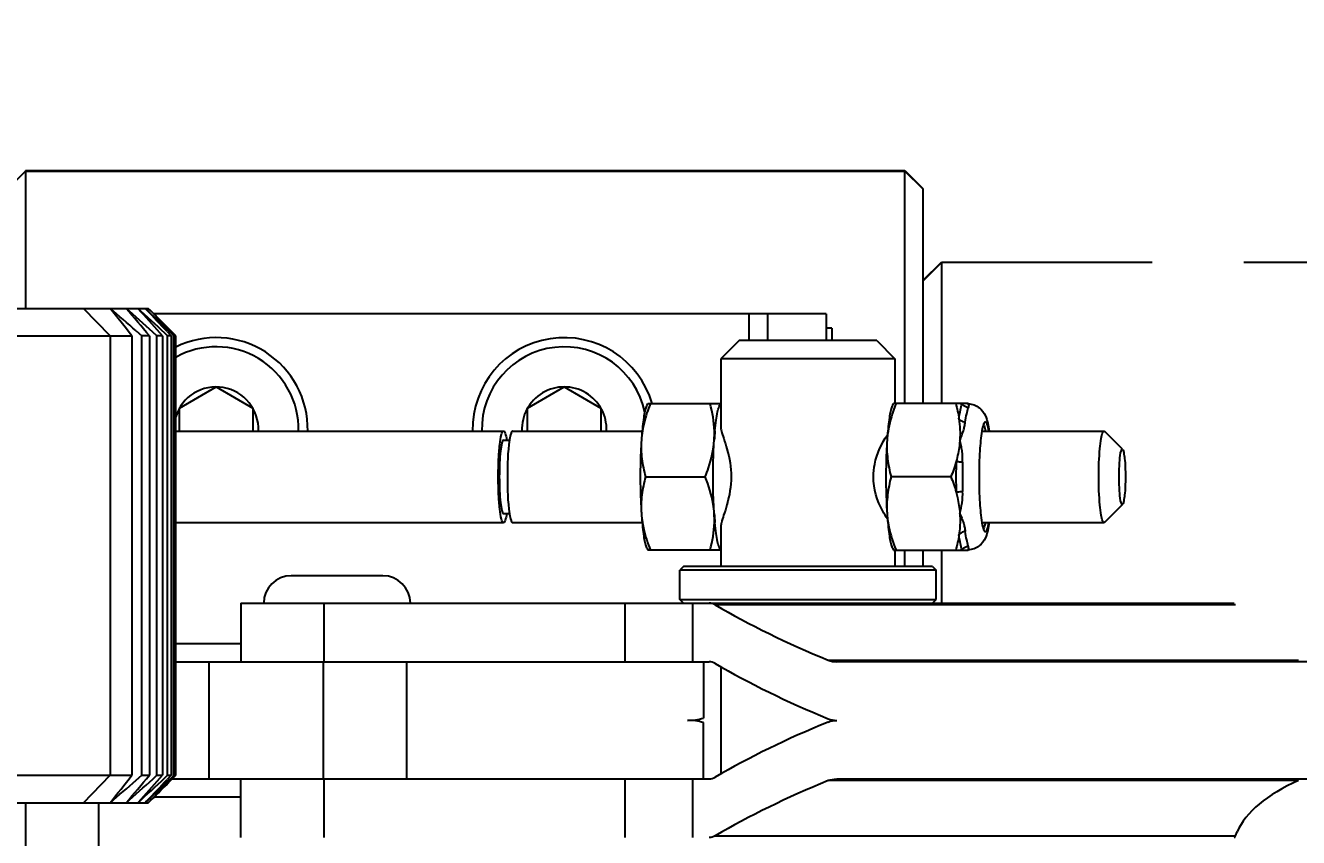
# Model space of a CAD drawing. Header units: millimetres. Extents: x -73584 to -37571, y -61249 to -50748.
# Drawn here: x -48192.7 to -48123.2, y -55404.6 to -55360.2 of the extents above; entities that cross this region are included whole.
import ezdxf

# ---------------------------------------------------------------- set-up
doc = ezdxf.new("R2010")
doc.units = ezdxf.units.MM
doc.header["$LTSCALE"] = 200
doc.header["$PDSIZE"] = -1
doc.layers.add('DIM', color=3, linetype='Continuous')
doc.styles.add('TSSD_Dimension', font='tssdeng.shx', dxfattribs={"width": 0.7, "bigfont": 'hztxt.shx'})
doc.dimstyles.new('TSSD_20_20', dxfattribs={"dimtxt": 60, "dimasz": 20, "dimexe": 20, "dimexo": 50, "dimgap": 20, "dimtad": 1, "dimdec": 0, "dimzin": 0, "dimdsep": 46, "dimtxsty": 'TSSD_Dimension', "dimblk": 'ARCHTICK', "dimcen": 0, "dimdle": 20, "dimclrt": 7, "dimadec": 0, "dimazin": 0, "dimtfac": 1, "dimtdec": 0, "dimtix": 1, "dimtmove": 2, "dimatfit": 3, "dimfxl": 1, "dimtolj": 1, "dimtzin": 0, "dimarcsym": 0})

# ---------------------------------------------------------------- blocks, each defined once
blk = doc.blocks.new('_ArchTick')
at = {"color": 0, "linetype": 'ByBlock'}
blk.add_lwpolyline([(-0.7071, -0.7071, 0.5, 0.5, 0), (0.7071, 0.7071, 0.5, 0.5, 0)], format="xyseb", dxfattribs=at)
blk = doc.blocks.new('*D695')
at = {"layer": 'Defpoints', "color": 0, "transparency": 16777216}
for p in [(-48319.696, -55360.208), (-47443.71, -55372.753), (-47443.71, -55715.197)]:
    blk.add_point(p, dxfattribs=at)
at = {"layer": 'DIM', "color": 0, "lineweight": -2, "transparency": 16777216}
for p, q in [((-48319.696, -55410.208), (-48319.696, -55735.197)), ((-47443.71, -55422.753), (-47443.71, -55735.197)), ((-48339.696, -55715.197), (-47423.71, -55715.197))]:
    blk.add_line(p, q, dxfattribs=at)
at = {"layer": 'DIM', "color": 0, "lineweight": -2, "transparency": 16777216, "xscale": 20, "yscale": 20, "zscale": 20, "rotation": 180}
blk.add_blockref('_ArchTick', (-48319.696, -55715.197), dxfattribs=at)
at = {"layer": 'DIM', "color": 0, "lineweight": -2, "transparency": 16777216, "xscale": 20, "yscale": 20, "zscale": 20}
blk.add_blockref('_ArchTick', (-47443.71, -55715.197), dxfattribs=at)
at = {"layer": 'DIM', "color": 7, "transparency": 16777216, "insert": (-47881.703, -55664.043), "char_height": 60, "attachment_point": 5, "style": 'TSSD_Dimension'}
blk.add_mtext('\\A1;876 [2\'-10 1/2"]', dxfattribs=at)

msp = doc.modelspace()

# ---------------------------------------------------------------- linework, layer by layer
at = {"color": 7, "linetype": 'Continuous'}
for p, q in [((-48193.71, -55369.158), (-48192.71, -55368.158)), ((-48192.71, -55368.127), (-48144.71, -55368.127)), ((-48192.71, -55368.127), (-48192.71, -55375.658)), ((-48192.71, -55368.158), (-48144.71, -55368.158)), ((-48144.71, -55380.858), (-48144.71, -55368.127)), ((-48143.71, -55369.158), (-48144.71, -55368.158)), ((-48143.71, -55369.127), (-48144.694, -55368.142)), ((-48143.71, -55380.858), (-48143.71, -55369.127)), ((-48143.71, -55374.127), (-48142.71, -55373.127)), ((-48143.71, -55374.158), (-48142.71, -55373.158)), ((-48131.21, -55373.158), (-48142.71, -55373.158)), ((-48142.71, -55373.158), (-48142.71, -55380.858)), ((-47551.21, -55373.158), (-48126.21, -55373.158)), ((-48305.71, -55375.658), (-48186.015, -55375.658)), ((-48188.086, -55377.158), (-48189.543, -55375.658)), ((-48186.584, -55375.658), (-48186.404, -55375.859)), ((-48186.181, -55375.658), (-48186.103, -55375.741)), ((-48149.01, -55375.958), (-48185.71, -55375.958)), ((-48153.21, -55377.408), (-48153.21, -55375.958)), ((-48152.21, -55375.958), (-48152.21, -55377.408)), ((-48149.01, -55375.958), (-48149.01, -55377.408)), ((-48185.03, -55376.656), (-48184.917, -55376.771)), ((-48293.51, -55377.158), (-48186.904, -55377.158)), ((-48188.086, -55377.158), (-48188.086, -55401.158)), ((-48186.904, -55377.158), (-48186.904, -55401.158)), ((-48186.671, -55376.889), (-48186.36, -55377.158)), ((-48185.954, -55377.158), (-48186.36, -55377.158)), ((-48186.36, -55401.158), (-48186.36, -55377.158)), ((-48185.954, -55377.158), (-48185.954, -55401.158)), ((-48185.539, -55377.158), (-48185.77, -55376.952)), ((-48185.243, -55377.158), (-48185.539, -55377.158)), ((-48185.539, -55401.158), (-48185.539, -55377.158)), ((-48185.243, -55377.158), (-48185.243, -55401.158)), ((-48184.957, -55377.158), (-48185.111, -55377.016)), ((-48184.991, -55376.922), (-48184.77, -55377.158)), ((-48184.77, -55377.158), (-48184.957, -55377.158)), ((-48184.957, -55401.158), (-48184.957, -55377.158)), ((-48184.695, -55377.08), (-48184.941, -55376.844)), ((-48184.917, -55376.771), (-48184.651, -55377.042)), ((-48184.64, -55377.029), (-48184.907, -55376.761)), ((-48184.77, -55377.158), (-48184.77, -55401.158)), ((-48184.614, -55377.158), (-48184.695, -55377.08)), ((-48184.651, -55377.042), (-48184.537, -55377.158)), ((-48184.524, -55377.145), (-48184.64, -55377.029)), ((-48184.537, -55377.158), (-48184.614, -55377.158)), ((-48184.614, -55401.158), (-48184.614, -55377.158)), ((-48184.537, -55377.158), (-48184.537, -55401.158)), ((-48184.511, -55377.158), (-48184.524, -55377.145)), ((-48184.511, -55401.158), (-48184.511, -55377.158)), ((-48148.71, -55376.734), (-48149.01, -55376.734)), ((-48148.71, -55376.734), (-48148.71, -55377.408)), ((-48153.755, -55377.408), (-48154.755, -55378.408)), ((-48146.255, -55377.408), (-48153.755, -55377.408)), ((-48146.255, -55377.408), (-48145.255, -55378.408)), ((-48145.255, -55378.408), (-48154.755, -55378.408)), ((-48154.755, -55378.408), (-48154.755, -55382.214)), ((-48145.255, -55378.408), (-48145.255, -55380.858)), ((-48184.31, -55381.104), (-48182.31, -55379.949)), ((-48182.31, -55379.949), (-48180.31, -55381.104)), ((-48165.31, -55381.104), (-48163.31, -55379.949)), ((-48163.31, -55379.949), (-48161.31, -55381.104)), ((-48184.31, -55382.358), (-48184.31, -55381.104)), ((-48180.31, -55381.104), (-48180.31, -55382.358)), ((-48165.31, -55382.358), (-48165.31, -55381.104)), ((-48161.31, -55381.104), (-48161.31, -55382.358)), ((-48158.79, -55380.941), (-48158.743, -55380.858)), ((-48158.743, -55380.858), (-48154.755, -55380.858)), ((-48145.38, -55380.941), (-48145.334, -55380.858)), ((-48141.266, -55380.858), (-48145.334, -55380.858)), ((-48141.314, -55380.858), (-48141.297, -55380.86)), ((-48141.257, -55380.86), (-48141.254, -55380.86)), ((-48184.511, -55382.358), (-48166.621, -55382.358)), ((-48166.621, -55382.858), (-48166.295, -55382.858)), ((-48166.125, -55382.358), (-48159.057, -55382.358)), ((-48140.511, -55382.358), (-48133.843, -55382.358)), ((-48133.843, -55382.358), (-48133.81, -55382.375)), ((-48132.845, -55383.353), (-48133.81, -55382.375)), ((-48132.85, -55383.358), (-48132.83, -55383.369)), ((-48158.876, -55384.858), (-48155.613, -55384.858)), ((-48142.203, -55384.858), (-48145.467, -55384.858)), ((-48132.845, -55386.363), (-48133.81, -55387.341)), ((-48132.83, -55386.348), (-48132.85, -55386.358)), ((-48166.621, -55386.858), (-48166.295, -55386.858)), ((-48184.511, -55387.358), (-48166.621, -55387.358)), ((-48166.125, -55387.358), (-48159.057, -55387.358)), ((-48154.755, -55387.502), (-48154.755, -55389.758)), ((-48140.511, -55387.358), (-48133.843, -55387.358)), ((-48133.81, -55387.341), (-48133.843, -55387.358)), ((-48158.79, -55388.776), (-48158.743, -55388.858)), ((-48154.755, -55388.858), (-48158.743, -55388.858)), ((-48145.38, -55388.776), (-48145.334, -55388.858)), ((-48145.334, -55388.858), (-48141.267, -55388.858)), ((-48145.255, -55388.858), (-48145.255, -55389.758)), ((-48144.71, -55389.758), (-48144.71, -55388.858)), ((-48143.71, -55389.758), (-48143.71, -55388.858)), ((-48142.71, -55388.858), (-48142.71, -55391.758)), ((-48141.314, -55388.858), (-48141.299, -55388.858)), ((-48156.805, -55389.758), (-48157.005, -55389.958)), ((-48143.205, -55389.758), (-48156.805, -55389.758)), ((-48143.205, -55389.758), (-48143.005, -55389.958)), ((-48173.21, -55390.258), (-48178.209, -55390.258)), ((-48143.005, -55389.958), (-48157.005, -55389.958)), ((-48157.005, -55391.558), (-48157.005, -55389.958)), ((-48143.005, -55391.558), (-48143.005, -55389.958)), ((-48180.96, -55391.758), (-48126.75, -55391.758)), ((-48180.96, -55391.758), (-48180.96, -55394.958)), ((-48176.43, -55391.758), (-48176.43, -55394.958)), ((-48159.982, -55394.958), (-48159.982, -55391.758)), ((-48157.005, -55391.558), (-48143.005, -55391.558)), ((-48156.805, -55391.758), (-48157.005, -55391.558)), ((-48156.293, -55394.958), (-48156.293, -55391.758)), ((-48126.668, -55391.849), (-48155.075, -55391.849)), ((-48143.205, -55391.758), (-48143.005, -55391.558)), ((-48184.511, -55393.958), (-48180.96, -55393.958)), ((-48184.511, -55394.958), (-48155.397, -55394.958)), ((-48182.71, -55394.958), (-48182.71, -55401.358)), ((-48176.452, -55401.358), (-48176.452, -55394.958)), ((-48171.915, -55394.958), (-48171.915, -55401.358)), ((-48155.71, -55394.958), (-48155.71, -55398.038)), ((-48154.755, -55395.225), (-48154.755, -55401.092)), ((-48148.899, -55394.868), (-48123.228, -55394.868)), ((-48117.11, -55394.958), (-48148.43, -55394.958)), ((-48155.71, -55401.358), (-48155.71, -55398.279)), ((-48205.525, -55401.158), (-48186.904, -55401.158)), ((-48189.543, -55402.658), (-48188.086, -55401.158)), ((-48186.671, -55401.428), (-48186.36, -55401.158)), ((-48186.36, -55401.158), (-48185.954, -55401.158)), ((-48185.77, -55401.365), (-48185.539, -55401.158)), ((-48185.539, -55401.158), (-48185.243, -55401.158)), ((-48185.111, -55401.301), (-48184.957, -55401.158)), ((-48184.917, -55401.546), (-48185.03, -55401.661)), ((-48184.77, -55401.158), (-48184.991, -55401.394)), ((-48184.957, -55401.158), (-48184.77, -55401.158)), ((-48184.941, -55401.473), (-48184.695, -55401.236)), ((-48184.651, -55401.275), (-48184.917, -55401.546)), ((-48184.907, -55401.556), (-48184.64, -55401.288)), ((-48184.71, -55401.358), (-48155.397, -55401.358)), ((-48184.695, -55401.236), (-48184.614, -55401.158)), ((-48184.537, -55401.158), (-48184.651, -55401.275)), ((-48184.64, -55401.288), (-48184.524, -55401.171)), ((-48184.614, -55401.158), (-48184.537, -55401.158)), ((-48184.524, -55401.171), (-48184.511, -55401.158)), ((-48180.96, -55404.558), (-48180.96, -55401.358)), ((-48176.43, -55401.358), (-48176.43, -55404.558)), ((-48159.982, -55404.558), (-48159.982, -55401.358)), ((-48156.293, -55404.558), (-48156.293, -55401.358)), ((-48123.228, -55401.449), (-48148.899, -55401.449)), ((-48148.43, -55401.358), (-48117.11, -55401.358)), ((-48180.96, -55402.358), (-48185.71, -55402.358)), ((-48204.025, -55402.658), (-48186.015, -55402.658)), ((-48192.71, -55402.658), (-48192.71, -55408.958)), ((-48188.71, -55408.958), (-48188.71, -55402.658)), ((-48186.404, -55402.458), (-48186.584, -55402.658)), ((-48186.103, -55402.576), (-48186.181, -55402.658)), ((-48155.075, -55404.468), (-48126.668, -55404.468)), ((-48126.668, -55404.468), (-48126.573, -55404.244))]:
    msp.add_line(p, q, dxfattribs=at)
for centre, radius, start, end in [((-48444.909, -55674.965), 394.381, 49.09585, 49.3697), ((-48451.089, -55586.307), 336.953, 38.36774, 38.69379), ((-48443.876, -55665.522), 387.158, 48.1896, 48.47757), ((-48447.082, -55596.81), 341.225, 40.06941, 40.39934), ((-48442.71, -55655.143), 379.094, 47.19437, 47.49714), ((-48445.56, -55608.6), 348.325, 41.63945, 41.92616), ((-48440.885, -55643.336), 369.494, 46.15663, 46.42269), ((-48442.158, -55617.876), 352.411, 43.13574, 43.39944), ((-48440.152, -55631.998), 360.965, 44.99909, 45.24714), ((-48439.994, -55627.406), 357.606, 44.52245, 44.74711), ((-48182.31, -55382.258), 5, 358.85302, 116.1273), ((-48163.31, -55382.258), 5, 16.30679, 181.14698), ((-48182.31, -55382.258), 4.5, 358.72335, 119.36446), ((-48163.31, -55382.258), 4.5, 11.94522, 181.27664), ((-48182.31, -55382.258), 2.309, 357.51114, 162.92079), ((-48163.31, -55382.258), 2.309, 357.51114, 182.48886), ((-48141.314, -55381.899), 1.041, 86.88541, 89.99958), ((-48141.31, -55380.942), 0.0832, 78.79554, 81.2549), ((-48170.889, -55383.543), 4.494, 8.94392, 9.31344), ((-48161.857, -55383.543), 4.494, 170.68656, 171.05608), ((-48140.064, -55384.112), 19.074, 174.715, 176.23055), ((-48153.713, -55383.221), 5.396, 170.79893, 176.14639), ((-48135.088, -55384.192), 20.08, 174.75297, 176.19259), ((-48160.408, -55382.506), 5.296, 356.18831, 1.60292), ((-48140.37, -55383.215), 5.329, 172.88189, 176.16625), ((-48124.876, -55384.246), 20.858, 175.37194, 176.18671), ((-48127.868, -55384.004), 17.856, 174.70191, 175.36912), ((-48106.321, -55384.853), 35.606, 178.65666, 180.00877), ((-48107.986, -55384.853), 33.585, 178.65667, 180.00877), ((-48106.321, -55384.864), 35.606, 179.99123, 181.34333), ((-48107.986, -55384.864), 33.585, 179.99123, 181.34333), ((-48170.886, -55386.174), 4.491, 350.68526, 351.04927), ((-48161.86, -55386.174), 4.491, 188.95073, 189.31474), ((-48153.713, -55386.496), 5.397, 183.85321, 189.20049), ((-48139.061, -55385.525), 20.08, 183.80742, 185.24703), ((-48160.408, -55387.21), 5.296, 358.39651, 3.8113), ((-48136.091, -55385.604), 19.074, 183.76945, 185.285), ((-48140.369, -55386.502), 5.331, 183.83377, 187.13246), ((-48124.885, -55385.472), 20.849, 183.81317, 184.63208), ((-48127.876, -55385.713), 17.848, 184.63512, 185.29819), ((-48141.314, -55387.819), 1.039, 270.00089, 272.59637), ((-48141.314, -55387.817), 1.041, 272.59584, 272.84976), ((-48178.21, -55391.758), 1.5, 90, 180), ((-48173.21, -55391.758), 1.5, 0, 90), ((-48451.089, -55192.01), 336.953, 321.30622, 321.63227), ((-48445.659, -55102.484), 395.528, 310.63077, 310.90382), ((-48447.082, -55181.507), 341.225, 319.60068, 319.9306), ((-48444.013, -55112.641), 387.364, 311.5225, 311.81032), ((-48442.814, -55123.061), 379.248, 312.5029, 312.80555), ((-48445.489, -55169.781), 348.23, 318.07383, 318.36062), ((-48441.058, -55134.8), 369.743, 313.5774, 313.84328), ((-48441.956, -55160.631), 352.134, 316.60046, 316.86437), ((-48440.328, -55146.143), 361.214, 314.75296, 315.00084), ((-48439.851, -55151.052), 357.405, 315.2528, 315.47758)]:
    msp.add_arc(centre, radius, start, end, dxfattribs=at)
for centre, major_axis, ratio, start_param, end_param in [((-48114.551, -55377.358), (51.5, -0.061), 0.457141, -2.475987, -2.300372), ((-48114.551, -55380.558), (51.5, -0.061), 0.457141, -2.475987, -2.300372), ((-48156.575, -55393.958), (0, 4.2), 0.865385, -3.141593, -2.901188), ((-48156.575, -55402.358), (0, 4.2), 0.865385, -0.240404, 0), ((-48114.551, -55415.758), (51.5, 0.061), 0.457141, 2.300372, 2.475987), ((-48114.551, -55418.958), (51.5, 0.061), 0.457141, 2.300372, 2.475987), ((-48115.287, -55405.244), (11.5, 0.014), 0.457141, 2.332442, 2.947695), ((-48126.75, -55403.558), (0, 1), 0.195724, -3.141593, -2.712815)]:
    msp.add_ellipse(centre, major_axis=major_axis, ratio=ratio, start_param=start_param, end_param=end_param, dxfattribs=at)
for points, knots in [([(-48158.79, -55380.941), (-48158.824, -55381.002), (-48158.88, -55381.171), (-48158.948, -55381.478), (-48159.009, -55381.885), (-48159.042, -55382.189), (-48159.057, -55382.355)], [0, 0, 0, 0, 0.146431, 0.365327, 0.652396, 1, 1, 1, 1]), ([(-48158.609, -55380.858), (-48158.657, -55380.981), (-48158.84, -55381.468), (-48158.978, -55381.974), (-48159.04, -55382.358)], [0, 0, 0, 0, 0.252466, 1, 1, 1, 1]), ([(-48155.084, -55382.355), (-48155.066, -55382.16), (-48155.028, -55381.811), (-48154.953, -55381.361), (-48154.881, -55381.073), (-48154.812, -55380.926), (-48154.775, -55380.88), (-48154.755, -55380.868)], [0, 0, 0, 0, 0.382921, 0.682762, 0.888705, 0.955412, 1, 1, 1, 1]), ([(-48145.199, -55380.858), (-48145.254, -55380.996), (-48145.459, -55381.545), (-48145.604, -55382.119), (-48145.659, -55382.554)], [0, 0, 0, 0, 0.25286, 1, 1, 1, 1]), ([(-48145.38, -55380.941), (-48145.415, -55381.002), (-48145.471, -55381.171), (-48145.539, -55381.478), (-48145.6, -55381.885), (-48145.633, -55382.189), (-48145.648, -55382.355)], [0, 0, 0, 0, 0.146431, 0.365327, 0.652396, 1, 1, 1, 1]), ([(-48141.762, -55381.699), (-48141.741, -55381.533), (-48141.697, -55381.251), (-48141.633, -55380.971), (-48141.594, -55380.858)], [0, 0, 0, 0, 0.582461, 1, 1, 1, 1]), ([(-48141.257, -55381.085), (-48141.291, -55381.079), (-48141.423, -55381.038), (-48141.538, -55380.945), (-48141.594, -55380.858)], [0, 0, 0, 0, 0.254097, 1, 1, 1, 1]), ([(-48141.416, -55381.878), (-48141.395, -55381.722), (-48141.354, -55381.456), (-48141.293, -55381.192), (-48141.257, -55381.085)], [0, 0, 0, 0, 0.582461, 1, 1, 1, 1]), ([(-48141.294, -55380.86), (-48141.264, -55380.866), (-48141.226, -55380.923), (-48141.234, -55381.006), (-48141.248, -55381.057), (-48141.257, -55381.085)], [0, 0, 0, 0, 0.367298, 0.640713, 1, 1, 1, 1]), ([(-48141.254, -55380.86), (-48141.039, -55380.872), (-48140.639, -55381.029), (-48140.316, -55381.479), (-48140.18, -55381.928), (-48140.131, -55382.21), (-48140.11, -55382.355)], [0, 0, 0, 0, 0.316223, 0.580888, 0.784118, 1, 1, 1, 1]), ([(-48154.755, -55382.214), (-48154.755, -55382.224), (-48154.751, -55382.272), (-48154.74, -55382.32), (-48154.731, -55382.358)], [0, 0, 0, 0, 0.19174, 1, 1, 1, 1]), ([(-48141.762, -55381.699), (-48141.735, -55381.89), (-48141.697, -55382.276), (-48141.704, -55382.665), (-48141.715, -55382.858)], [0, 0, 0, 0, 0.498938, 1, 1, 1, 1]), ([(-48141.762, -55381.699), (-48141.742, -55381.722), (-48141.645, -55381.811), (-48141.515, -55381.862), (-48141.416, -55381.878)], [0, 0, 0, 0, 0.23538, 1, 1, 1, 1]), ([(-48141.715, -55382.858), (-48141.672, -55382.774), (-48141.611, -55382.599), (-48141.521, -55382.349), (-48141.454, -55382.11), (-48141.428, -55381.953), (-48141.416, -55381.878)], [0, 0, 0, 0, 0.277462, 0.53703, 0.777845, 1, 1, 1, 1]), ([(-48140.32, -55381.858), (-48140.34, -55381.858), (-48140.388, -55381.901), (-48140.455, -55382.066), (-48140.489, -55382.227), (-48140.511, -55382.352)], [0, 0, 0, 0, 0.109224, 0.304691, 1, 1, 1, 1]), ([(-48140.419, -55381.984), (-48140.411, -55382.007), (-48140.371, -55382.127), (-48140.346, -55382.252), (-48140.328, -55382.352)], [0, 0, 0, 0, 0.195455, 1, 1, 1, 1]), ([(-48140.13, -55382.352), (-48140.151, -55382.227), (-48140.186, -55382.066), (-48140.253, -55381.901), (-48140.301, -55381.858), (-48140.32, -55381.858)], [0, 0, 0, 0, 0.695309, 0.890776, 1, 1, 1, 1]), ([(-48166.621, -55387.358), (-48166.646, -55387.358), (-48166.7, -55387.284), (-48166.768, -55387.049), (-48166.846, -55386.535), (-48166.897, -55385.769), (-48166.918, -55384.858), (-48166.897, -55383.948), (-48166.846, -55383.182), (-48166.768, -55382.668), (-48166.7, -55382.433), (-48166.646, -55382.358), (-48166.621, -55382.358)], [0, 0, 0, 0, 0.014555, 0.044453, 0.152429, 0.312123, 0.49999, 0.687858, 0.847561, 0.955544, 0.985445, 1, 1, 1, 1]), ([(-48166.621, -55382.858), (-48166.68, -55382.858), (-48166.736, -55383.141), (-48166.801, -55383.488), (-48166.842, -55384.14), (-48166.859, -55384.858), (-48166.842, -55385.577), (-48166.801, -55386.228), (-48166.736, -55386.576), (-48166.68, -55386.858), (-48166.621, -55386.858)], [0, 0, 0, 0, 0.04334, 0.151577, 0.311666, 0.499989, 0.688312, 0.84841, 0.956657, 1, 1, 1, 1]), ([(-48166.621, -55382.358), (-48166.573, -55382.358), (-48166.5, -55382.568), (-48166.473, -55382.701), (-48166.454, -55382.816)], [0, 0, 0, 0, 0.29499, 1, 1, 1, 1]), ([(-48166.296, -55382.845), (-48166.401, -55383.509), (-48166.428, -55384.859), (-48166.401, -55386.208), (-48166.296, -55386.873)], [0, 0, 0, 0, 0.500042, 1, 1, 1, 1]), ([(-48166.125, -55382.358), (-48166.174, -55382.358), (-48166.246, -55382.568), (-48166.273, -55382.701), (-48166.292, -55382.816)], [0, 0, 0, 0, 0.29499, 1, 1, 1, 1]), ([(-48159.097, -55382.858), (-48159.108, -55383.015), (-48159.145, -55383.681), (-48159.159, -55384.348), (-48159.159, -55384.858)], [0, 0, 0, 0, 0.234878, 1, 1, 1, 1]), ([(-48159.097, -55382.858), (-48159.12, -55383.195), (-48159.098, -55383.872), (-48158.962, -55384.534), (-48158.876, -55384.858)], [0, 0, 0, 0, 0.500831, 1, 1, 1, 1]), ([(-48155.613, -55384.858), (-48155.548, -55384.696), (-48155.31, -55384.052), (-48155.158, -55383.371), (-48155.124, -55382.858)], [0, 0, 0, 0, 0.253492, 1, 1, 1, 1]), ([(-48155.186, -55384.858), (-48155.186, -55384.684), (-48155.181, -55384.017), (-48155.157, -55383.35), (-48155.124, -55382.858)], [0, 0, 0, 0, 0.260909, 1, 1, 1, 1]), ([(-48154.731, -55382.358), (-48154.696, -55382.495), (-48154.585, -55382.819), (-48154.325, -55383.632), (-48154.198, -55384.346), (-48154.198, -55384.859)], [0, 0, 0, 0, 0.165016, 0.4005, 1, 1, 1, 1]), ([(-48146.433, -55384.859), (-48146.433, -55384.625), (-48146.346, -55383.808), (-48145.994, -55383.037), (-48145.663, -55382.558)], [0, 0, 0, 0, 0.286168, 1, 1, 1, 1]), ([(-48145.688, -55382.858), (-48145.698, -55383.015), (-48145.736, -55383.681), (-48145.75, -55384.348), (-48145.75, -55384.858)], [0, 0, 0, 0, 0.234878, 1, 1, 1, 1]), ([(-48145.688, -55382.858), (-48145.71, -55383.195), (-48145.688, -55383.872), (-48145.553, -55384.534), (-48145.467, -55384.858)], [0, 0, 0, 0, 0.500831, 1, 1, 1, 1]), ([(-48141.715, -55382.858), (-48141.721, -55382.958), (-48141.759, -55383.349), (-48141.839, -55383.735), (-48141.917, -55384.018)], [0, 0, 0, 0, 0.253151, 1, 1, 1, 1]), ([(-48141.562, -55384.066), (-48141.561, -55383.96), (-48141.562, -55383.75), (-48141.591, -55383.44), (-48141.634, -55383.19), (-48141.669, -55383.02), (-48141.695, -55382.927), (-48141.704, -55382.88), (-48141.715, -55382.858)], [0, 0, 0, 0, 0.260563, 0.515532, 0.762919, 0.8829, 0.941805, 1, 1, 1, 1]), ([(-48140.511, -55382.352), (-48140.574, -55382.709), (-48140.644, -55383.546), (-48140.668, -55384.384), (-48140.668, -55384.858)], [0, 0, 0, 0, 0.433199, 1, 1, 1, 1]), ([(-48133.913, -55387.286), (-48133.961, -55387.183), (-48134.017, -55386.883), (-48134.115, -55386.077), (-48134.146, -55384.858), (-48134.115, -55383.639), (-48134.017, -55382.833), (-48133.961, -55382.533), (-48133.913, -55382.431)], [0, 0, 0, 0, 0.069444, 0.184405, 0.5, 0.815595, 0.930556, 1, 1, 1, 1]), ([(-48133.913, -55382.431), (-48133.903, -55382.412), (-48133.888, -55382.381), (-48133.856, -55382.358), (-48133.843, -55382.358)], [0, 0, 0, 0, 0.620592, 1, 1, 1, 1]), ([(-48132.899, -55386.297), (-48132.966, -55386.127), (-48132.998, -55385.636), (-48133.04, -55384.859), (-48132.998, -55384.082), (-48132.966, -55383.59), (-48132.899, -55383.42)], [0, 0, 0, 0, 0.189253, 0.499765, 0.810408, 1, 1, 1, 1]), ([(-48132.899, -55383.42), (-48132.893, -55383.404), (-48132.883, -55383.379), (-48132.86, -55383.358), (-48132.85, -55383.358)], [0, 0, 0, 0, 0.640402, 1, 1, 1, 1]), ([(-48132.83, -55383.369), (-48132.79, -55383.409), (-48132.759, -55383.589), (-48132.709, -55383.9), (-48132.684, -55384.349), (-48132.676, -55384.681), (-48132.676, -55384.858)], [0, 0, 0, 0, 0.113217, 0.337055, 0.645691, 1, 1, 1, 1]), ([(-48141.562, -55384.066), (-48141.596, -55384.064), (-48141.715, -55384.057), (-48141.835, -55384.042), (-48141.917, -55384.018)], [0, 0, 0, 0, 0.286535, 1, 1, 1, 1]), ([(-48159.159, -55384.858), (-48159.159, -55385.032), (-48159.154, -55385.699), (-48159.13, -55386.366), (-48159.097, -55386.858)], [0, 0, 0, 0, 0.260909, 1, 1, 1, 1]), ([(-48158.876, -55384.858), (-48158.962, -55385.183), (-48159.098, -55385.845), (-48159.12, -55386.522), (-48159.097, -55386.858)], [0, 0, 0, 0, 0.499169, 1, 1, 1, 1]), ([(-48155.124, -55386.858), (-48155.135, -55386.689), (-48155.215, -55386.004), (-48155.421, -55385.34), (-48155.613, -55384.858)], [0, 0, 0, 0, 0.247291, 1, 1, 1, 1]), ([(-48155.124, -55386.858), (-48155.134, -55386.702), (-48155.172, -55386.036), (-48155.186, -55385.369), (-48155.186, -55384.858)], [0, 0, 0, 0, 0.234878, 1, 1, 1, 1]), ([(-48154.198, -55384.859), (-48154.198, -55385.372), (-48154.326, -55386.089), (-48154.587, -55386.902), (-48154.698, -55387.227), (-48154.732, -55387.363)], [0, 0, 0, 0, 0.600316, 0.835732, 1, 1, 1, 1]), ([(-48145.663, -55387.158), (-48145.757, -55387.022), (-48146.179, -55386.328), (-48146.433, -55385.506), (-48146.433, -55384.859)], [0, 0, 0, 0, 0.203772, 1, 1, 1, 1]), ([(-48145.75, -55384.858), (-48145.75, -55385.032), (-48145.745, -55385.699), (-48145.721, -55386.366), (-48145.688, -55386.858)], [0, 0, 0, 0, 0.260909, 1, 1, 1, 1]), ([(-48145.467, -55384.858), (-48145.553, -55385.183), (-48145.688, -55385.845), (-48145.71, -55386.522), (-48145.688, -55386.858)], [0, 0, 0, 0, 0.499169, 1, 1, 1, 1]), ([(-48140.668, -55384.858), (-48140.668, -55385.333), (-48140.644, -55386.171), (-48140.574, -55387.008), (-48140.511, -55387.365)], [0, 0, 0, 0, 0.566801, 1, 1, 1, 1]), ([(-48132.676, -55384.858), (-48132.676, -55385.036), (-48132.684, -55385.368), (-48132.709, -55385.817), (-48132.759, -55386.127), (-48132.79, -55386.308), (-48132.83, -55386.348)], [0, 0, 0, 0, 0.354309, 0.662944, 0.886783, 1, 1, 1, 1]), ([(-48141.917, -55385.699), (-48141.894, -55385.692), (-48141.777, -55385.665), (-48141.657, -55385.655), (-48141.562, -55385.651)], [0, 0, 0, 0, 0.203453, 1, 1, 1, 1]), ([(-48141.917, -55385.699), (-48141.891, -55385.792), (-48141.794, -55386.173), (-48141.734, -55386.564), (-48141.715, -55386.858)], [0, 0, 0, 0, 0.24812, 1, 1, 1, 1]), ([(-48141.715, -55386.858), (-48141.657, -55386.67), (-48141.581, -55386.268), (-48141.555, -55385.861), (-48141.562, -55385.651)], [0, 0, 0, 0, 0.484462, 1, 1, 1, 1]), ([(-48132.85, -55386.358), (-48132.86, -55386.358), (-48132.883, -55386.338), (-48132.893, -55386.313), (-48132.899, -55386.297)], [0, 0, 0, 0, 0.360079, 1, 1, 1, 1]), ([(-48166.455, -55386.901), (-48166.473, -55387.016), (-48166.5, -55387.148), (-48166.573, -55387.358), (-48166.621, -55387.358)], [0, 0, 0, 0, 0.70501, 1, 1, 1, 1]), ([(-48166.292, -55386.901), (-48166.273, -55387.016), (-48166.246, -55387.148), (-48166.174, -55387.358), (-48166.125, -55387.358)], [0, 0, 0, 0, 0.70501, 1, 1, 1, 1]), ([(-48141.715, -55386.858), (-48141.708, -55386.957), (-48141.693, -55387.344), (-48141.721, -55387.733), (-48141.762, -55388.018)], [0, 0, 0, 0, 0.255797, 1, 1, 1, 1]), ([(-48141.715, -55386.858), (-48141.673, -55386.944), (-48141.611, -55387.118), (-48141.521, -55387.368), (-48141.454, -55387.607), (-48141.428, -55387.764), (-48141.416, -55387.839)], [0, 0, 0, 0, 0.277476, 0.537029, 0.777859, 1, 1, 1, 1]), ([(-48159.057, -55387.361), (-48159.042, -55387.528), (-48159.009, -55387.832), (-48158.948, -55388.239), (-48158.88, -55388.546), (-48158.824, -55388.715), (-48158.79, -55388.776)], [0, 0, 0, 0, 0.347604, 0.634673, 0.853569, 1, 1, 1, 1]), ([(-48159.04, -55387.359), (-48159.019, -55387.486), (-48158.918, -55387.997), (-48158.753, -55388.494), (-48158.609, -55388.858)], [0, 0, 0, 0, 0.247841, 1, 1, 1, 1]), ([(-48154.755, -55388.849), (-48154.775, -55388.837), (-48154.812, -55388.791), (-48154.881, -55388.643), (-48154.953, -55388.356), (-48155.028, -55387.906), (-48155.066, -55387.557), (-48155.084, -55387.361)], [0, 0, 0, 0, 0.044588, 0.111295, 0.317238, 0.617079, 1, 1, 1, 1]), ([(-48154.732, -55387.363), (-48154.735, -55387.377), (-48154.746, -55387.423), (-48154.755, -55387.47), (-48154.755, -55387.502)], [0, 0, 0, 0, 0.307421, 1, 1, 1, 1]), ([(-48145.659, -55387.164), (-48145.641, -55387.308), (-48145.544, -55387.887), (-48145.362, -55388.449), (-48145.199, -55388.858)], [0, 0, 0, 0, 0.247603, 1, 1, 1, 1]), ([(-48145.648, -55387.361), (-48145.633, -55387.528), (-48145.6, -55387.832), (-48145.539, -55388.239), (-48145.471, -55388.546), (-48145.415, -55388.715), (-48145.38, -55388.776)], [0, 0, 0, 0, 0.347604, 0.634673, 0.853569, 1, 1, 1, 1]), ([(-48140.109, -55387.361), (-48140.131, -55387.507), (-48140.181, -55387.79), (-48140.317, -55388.241), (-48140.643, -55388.692), (-48141.046, -55388.846), (-48141.262, -55388.857)], [0, 0, 0, 0, 0.215735, 0.418947, 0.683903, 1, 1, 1, 1]), ([(-48140.511, -55387.365), (-48140.489, -55387.489), (-48140.455, -55387.651), (-48140.388, -55387.816), (-48140.34, -55387.858), (-48140.32, -55387.858)], [0, 0, 0, 0, 0.695309, 0.890776, 1, 1, 1, 1]), ([(-48140.328, -55387.365), (-48140.335, -55387.403), (-48140.359, -55387.527), (-48140.388, -55387.65), (-48140.419, -55387.732)], [0, 0, 0, 0, 0.304015, 1, 1, 1, 1]), ([(-48140.32, -55387.858), (-48140.301, -55387.858), (-48140.253, -55387.816), (-48140.186, -55387.651), (-48140.151, -55387.489), (-48140.13, -55387.365)], [0, 0, 0, 0, 0.109224, 0.304691, 1, 1, 1, 1]), ([(-48133.843, -55387.358), (-48133.856, -55387.358), (-48133.888, -55387.336), (-48133.903, -55387.305), (-48133.913, -55387.286)], [0, 0, 0, 0, 0.379408, 1, 1, 1, 1]), ([(-48141.416, -55387.839), (-48141.45, -55387.844), (-48141.578, -55387.875), (-48141.699, -55387.945), (-48141.762, -55388.018)], [0, 0, 0, 0, 0.264548, 1, 1, 1, 1]), ([(-48141.594, -55388.858), (-48141.633, -55388.746), (-48141.697, -55388.466), (-48141.741, -55388.183), (-48141.762, -55388.018)], [0, 0, 0, 0, 0.417538, 1, 1, 1, 1]), ([(-48141.257, -55388.631), (-48141.293, -55388.525), (-48141.354, -55388.261), (-48141.395, -55387.995), (-48141.416, -55387.839)], [0, 0, 0, 0, 0.417538, 1, 1, 1, 1]), ([(-48141.594, -55388.858), (-48141.538, -55388.772), (-48141.423, -55388.679), (-48141.291, -55388.638), (-48141.257, -55388.631)], [0, 0, 0, 0, 0.745903, 1, 1, 1, 1]), ([(-48141.299, -55388.858), (-48141.284, -55388.856), (-48141.252, -55388.839), (-48141.229, -55388.785), (-48141.233, -55388.712), (-48141.249, -55388.661), (-48141.257, -55388.631)], [0, 0, 0, 0, 0.176245, 0.378455, 0.645535, 1, 1, 1, 1])]:
    msp.add_open_spline(points, degree=3, knots=knots, dxfattribs=at)
for points in [[(-48155.114, -55382.358), (-48155.128, -55381.853), (-48155.216, -55381.347), (-48155.345, -55380.858)], [(-48141.936, -55380.858), (-48141.863, -55381.135), (-48141.803, -55381.415), (-48141.762, -55381.699)], [(-48141.917, -55384.018), (-48141.996, -55384.303), (-48142.094, -55384.584), (-48142.203, -55384.858)], [(-48142.203, -55384.858), (-48142.094, -55385.133), (-48141.996, -55385.413), (-48141.917, -55385.699)], [(-48155.345, -55388.858), (-48155.216, -55388.369), (-48155.128, -55387.864), (-48155.114, -55387.359)], [(-48141.762, -55388.018), (-48141.803, -55388.301), (-48141.863, -55388.582), (-48141.936, -55388.858)], [(-48155.075, -55391.849), (-48155.171, -55391.793), (-48155.285, -55391.758), (-48155.397, -55391.758)], [(-48155.075, -55395.049), (-48155.171, -55394.993), (-48155.285, -55394.958), (-48155.397, -55394.958)], [(-48148.899, -55394.868), (-48148.752, -55394.928), (-48148.589, -55394.958), (-48148.43, -55394.958)], [(-48148.899, -55398.068), (-48148.752, -55398.128), (-48148.589, -55398.158), (-48148.43, -55398.158)], [(-48148.899, -55398.249), (-48148.752, -55398.188), (-48148.589, -55398.158), (-48148.43, -55398.158)], [(-48155.397, -55401.358), (-48155.285, -55401.358), (-48155.171, -55401.324), (-48155.075, -55401.268)], [(-48148.899, -55401.449), (-48148.752, -55401.388), (-48148.589, -55401.358), (-48148.43, -55401.358)], [(-48155.075, -55404.468), (-48155.171, -55404.524), (-48155.285, -55404.558), (-48155.397, -55404.558)]]:
    msp.add_open_spline(points, degree=3, dxfattribs=at)

# ---------------------------------------------------------------- dimensions: what is measured, and where the dimension line sits
at = {"layer": 'DIM'}
dim = msp.add_linear_dim(base=(-47443.71, -55715.197), p1=(-48319.696, -55360.208), p2=(-47443.71, -55372.753), dimstyle='TSSD_20_20', dxfattribs=at)
dim.commit()
dim.dimension.update_dxf_attribs({"geometry": '*D695', "text_midpoint": (-47881.703, -55664.043)})

doc.saveas('drawing.dxf')
